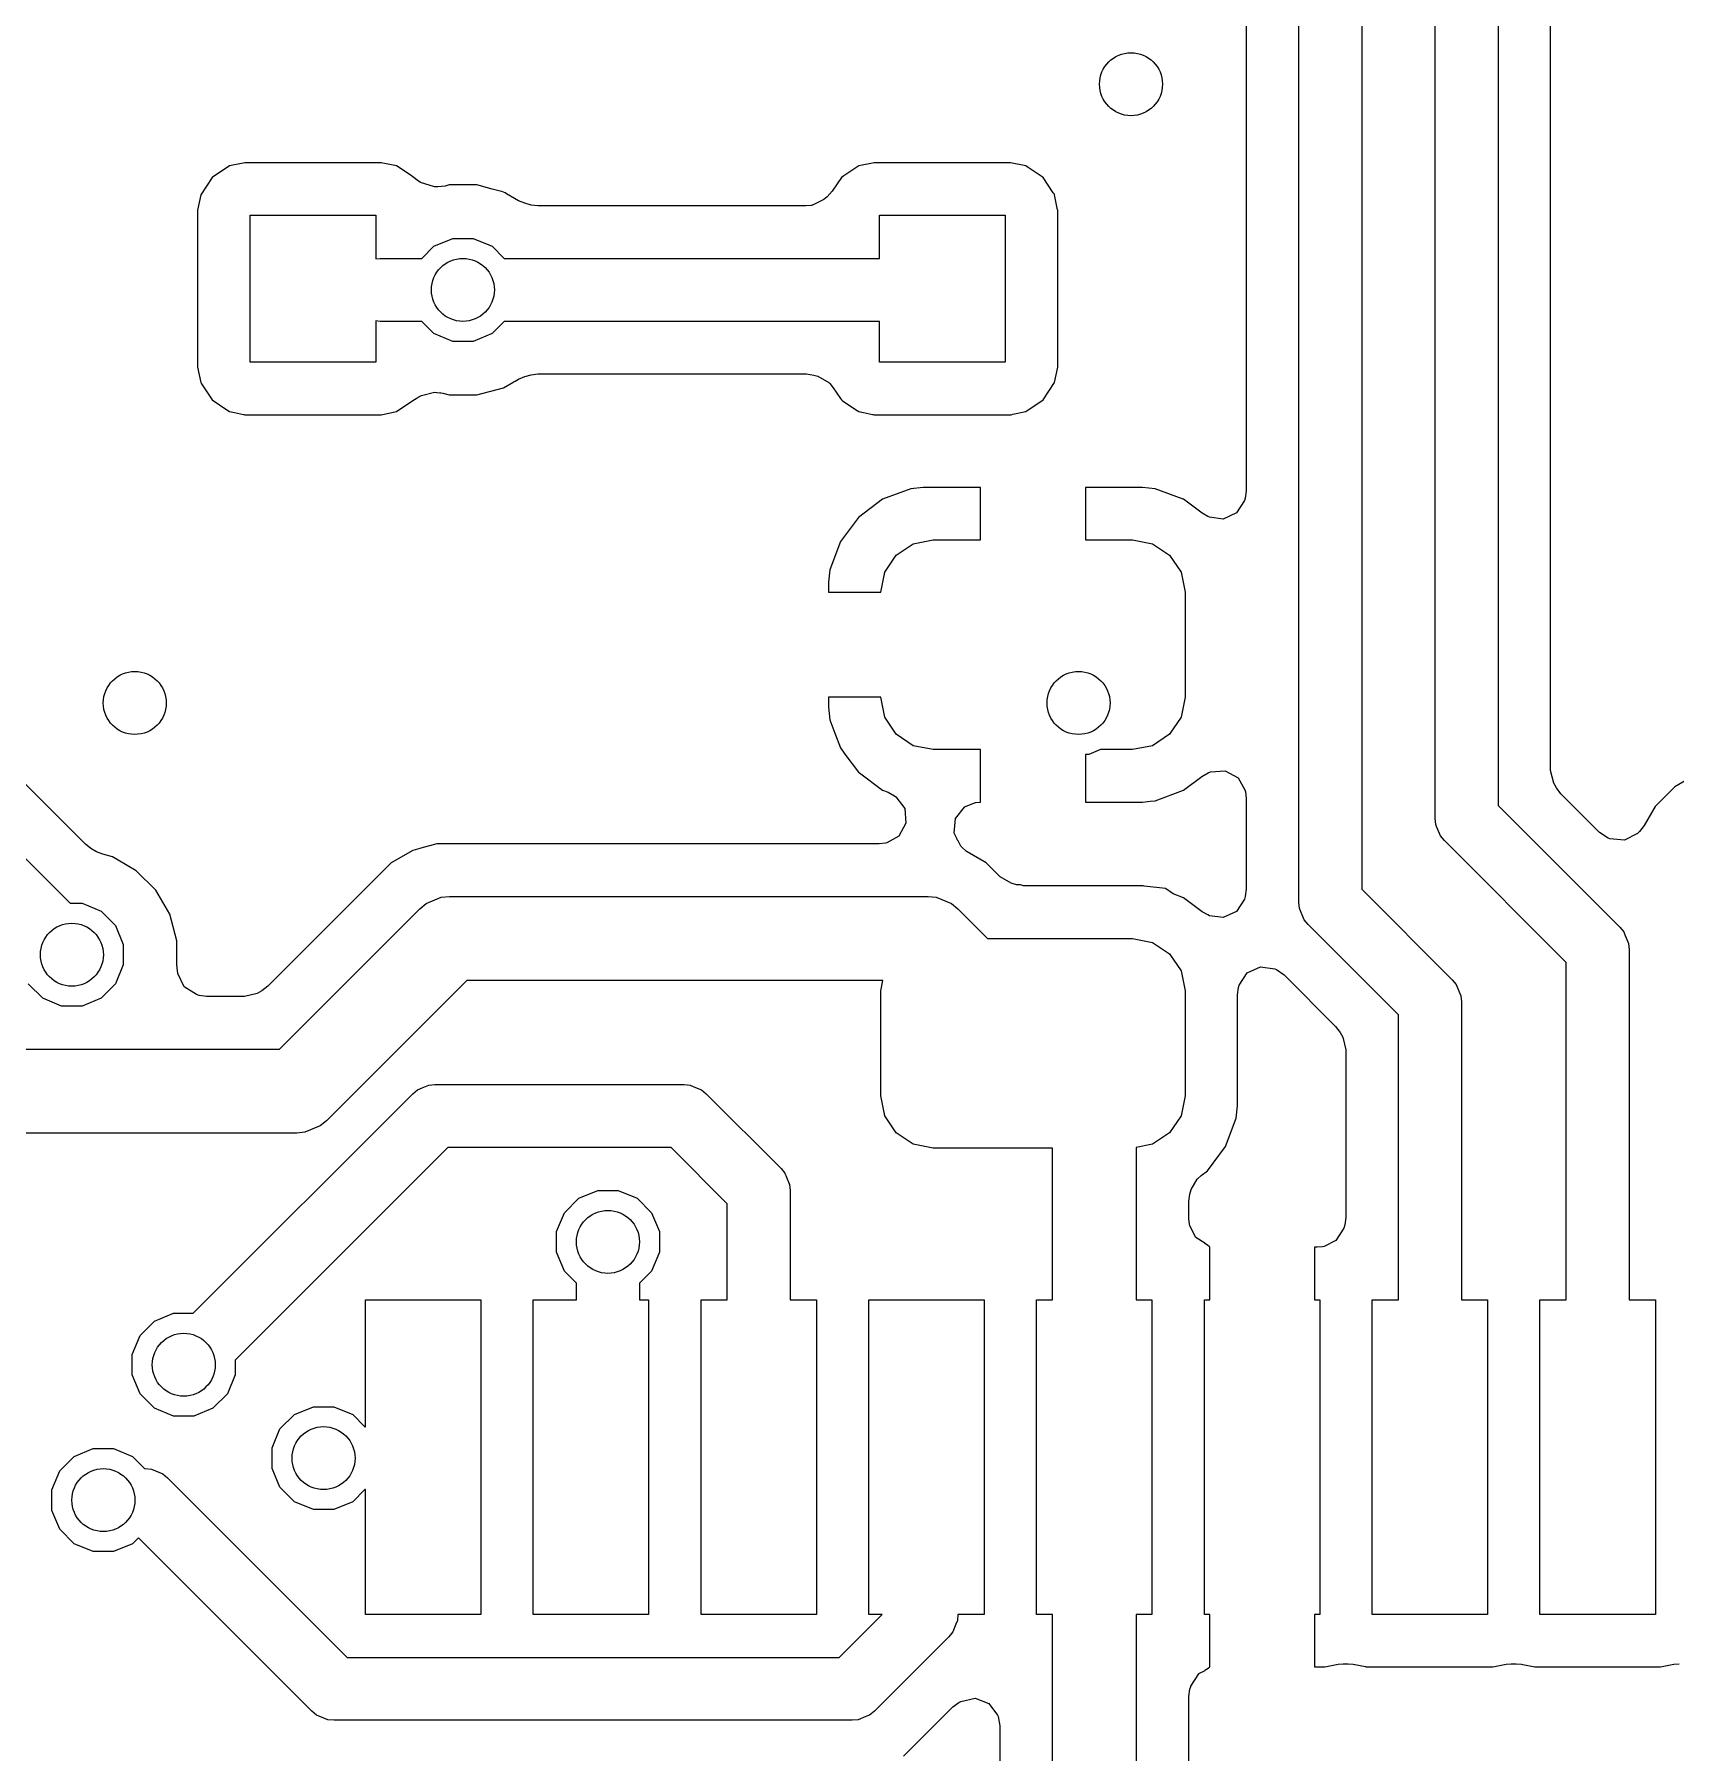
# Model space of a CAD drawing. Header units: inches. Extents: x 0.01 to 5.35, y 0.01 to 3.37.
# Drawn here: x 1.2621 to 1.5702, y 1.8473 to 2.1698 of the extents above; entities that cross this region are included whole.
import ezdxf

# ---------------------------------------------------------------- set-up
doc = ezdxf.new("R2010")
doc.units = ezdxf.units.IN
doc.header["$MEASUREMENT"] = 0
doc.layers.add('BLACK', color=250, linetype='CONTINUOUS')

msp = doc.modelspace()

# ---------------------------------------------------------------- linework, layer by layer
at = {"layer": 'BLACK', "linetype": 'CONTINUOUS'}
for p, q in [((1.53685, 2.23331), (1.53685, 2.02512)), ((1.52504, 2.02268), (1.52504, 2.23086)), ((1.51126, 2.22228), (1.51126, 2.00938)), ((1.49945, 2.00693), (1.49945, 2.21984)), ((1.48959, 2.21332), (1.48959, 2.08417)), ((1.54671, 2.03164), (1.54671, 2.18214)), ((1.29875, 2.14516), (1.29549, 2.14298)), ((1.30163, 2.14573), (1.29875, 2.14516)), ((1.29875, 2.14516), (1.29875, 2.14516)), ((1.29875, 2.14516), (1.29875, 2.14516)), ((1.32719, 2.14573), (1.30163, 2.14573)), ((1.30163, 2.14573), (1.30163, 2.14573)), ((1.30163, 2.14573), (1.30163, 2.14573)), ((1.33007, 2.14516), (1.32719, 2.14573)), ((1.32719, 2.14573), (1.32719, 2.14573)), ((1.32719, 2.14573), (1.32719, 2.14573)), ((1.33056, 2.14483), (1.33007, 2.14516)), ((1.33007, 2.14516), (1.33007, 2.14516)), ((1.33007, 2.14516), (1.33007, 2.14516)), ((1.33007, 2.14516), (1.33007, 2.14516)), ((1.33289, 2.14327), (1.33056, 2.14483)), ((1.41686, 2.14516), (1.41404, 2.14327)), ((1.41974, 2.14573), (1.41686, 2.14516)), ((1.41686, 2.14516), (1.41686, 2.14516)), ((1.41686, 2.14516), (1.41686, 2.14516)), ((1.4453, 2.14573), (1.41974, 2.14573)), ((1.41974, 2.14573), (1.41974, 2.14573)), ((1.41974, 2.14573), (1.41974, 2.14573)), ((1.44818, 2.14516), (1.4453, 2.14573)), ((1.4453, 2.14573), (1.4453, 2.14573)), ((1.4453, 2.14573), (1.4453, 2.14573)), ((1.44867, 2.14483), (1.44818, 2.14516)), ((1.44818, 2.14516), (1.44818, 2.14516)), ((1.44818, 2.14516), (1.44818, 2.14516)), ((1.44818, 2.14516), (1.44818, 2.14516)), ((1.45144, 2.14298), (1.44867, 2.14483)), ((1.29549, 2.14298), (1.29331, 2.13971)), ((1.33341, 2.14292), (1.33289, 2.14327)), ((1.33398, 2.14246), (1.33341, 2.14292)), ((1.33458, 2.14205), (1.33398, 2.14246)), ((1.3372, 2.14121), (1.33458, 2.14205)), ((1.3394, 2.14141), (1.33919, 2.14136)), ((1.33995, 2.14156), (1.3394, 2.14141)), ((1.34514, 2.14156), (1.33995, 2.14156)), ((1.34805, 2.14078), (1.34514, 2.14156)), ((1.34514, 2.14156), (1.34514, 2.14156)), ((1.4136, 2.14298), (1.41186, 2.14038)), ((1.41404, 2.14327), (1.4136, 2.14298)), ((1.41404, 2.14327), (1.41404, 2.14327)), ((1.45336, 2.1401), (1.45144, 2.14298)), ((1.45144, 2.14298), (1.45144, 2.14298)), ((1.45144, 2.14298), (1.45144, 2.14298)), ((1.29331, 2.13971), (1.29274, 2.13684)), ((1.29331, 2.13971), (1.29331, 2.13971)), ((1.29331, 2.13971), (1.29331, 2.13971)), ((1.33781, 2.1412), (1.3372, 2.14121)), ((1.33919, 2.14136), (1.33781, 2.1412)), ((1.34953, 2.14039), (1.34805, 2.14078)), ((1.34985, 2.14034), (1.34953, 2.14039)), ((1.35045, 2.1401), (1.34985, 2.14034)), ((1.35071, 2.1399), (1.35045, 2.1401)), ((1.35295, 2.1386), (1.35071, 2.1399)), ((1.35413, 2.13811), (1.35295, 2.1386)), ((1.4103, 2.13882), (1.40817, 2.13778)), ((1.41093, 2.13935), (1.4103, 2.13882)), ((1.41186, 2.14038), (1.41093, 2.13935)), ((1.45357, 2.1398), (1.45336, 2.1401)), ((1.45336, 2.1401), (1.45336, 2.1401)), ((1.45362, 2.13971), (1.45357, 2.1398)), ((1.45418, 2.13692), (1.45362, 2.13971)), ((1.45362, 2.13971), (1.45362, 2.13971)), ((1.45362, 2.13971), (1.45362, 2.13971)), ((1.29274, 2.13684), (1.29274, 2.13684)), ((1.29274, 2.13684), (1.29274, 2.10734)), ((1.3026, 2.10831), (1.3026, 2.13587)), ((1.3026, 2.13587), (1.32622, 2.13587)), ((1.32622, 2.13587), (1.32622, 2.12769)), ((1.35533, 2.13779), (1.35413, 2.13811)), ((1.35659, 2.13763), (1.35533, 2.13779)), ((1.40691, 2.13763), (1.35659, 2.13763)), ((1.40791, 2.13773), (1.40691, 2.13763)), ((1.40805, 2.13776), (1.40791, 2.13773)), ((1.40817, 2.13778), (1.40805, 2.13776)), ((1.42071, 2.12776), (1.42071, 2.13587)), ((1.42071, 2.13587), (1.44433, 2.13587)), ((1.44433, 2.13587), (1.44433, 2.10831)), ((1.45419, 2.13684), (1.45418, 2.13692)), ((1.45419, 2.10734), (1.45419, 2.13684)), ((1.45419, 2.13684), (1.45419, 2.13684)), ((1.45419, 2.13684), (1.45419, 2.13684)), ((1.3348, 2.12776), (1.33708, 2.13004)), ((1.33708, 2.13004), (1.34062, 2.13151)), ((1.34062, 2.13151), (1.34446, 2.13151)), ((1.34446, 2.13151), (1.34801, 2.13004)), ((1.34801, 2.13004), (1.35029, 2.12776)), ((1.32622, 2.12769), (1.32698, 2.12776)), ((1.32698, 2.12776), (1.3348, 2.12776)), ((1.35029, 2.12776), (1.42071, 2.12776)), ((1.32698, 2.11595), (1.32622, 2.11603)), ((1.32622, 2.11603), (1.32622, 2.10831)), ((1.3348, 2.11595), (1.32698, 2.11595)), ((1.33708, 2.11367), (1.3348, 2.11595)), ((1.35029, 2.11595), (1.34801, 2.11367)), ((1.42071, 2.11595), (1.35029, 2.11595)), ((1.42071, 2.10831), (1.42071, 2.11595)), ((1.34062, 2.1122), (1.33708, 2.11367)), ((1.34801, 2.11367), (1.34446, 2.1122)), ((1.34446, 2.1122), (1.34062, 2.1122)), ((1.29274, 2.10734), (1.29274, 2.10734)), ((1.29274, 2.10734), (1.29274, 2.10734)), ((1.29274, 2.10734), (1.29331, 2.10446)), ((1.32622, 2.10831), (1.3026, 2.10831)), ((1.35413, 2.1056), (1.35533, 2.10592)), ((1.35533, 2.10592), (1.35659, 2.10609)), ((1.35659, 2.10609), (1.40702, 2.10609)), ((1.40702, 2.10609), (1.40839, 2.10589)), ((1.44433, 2.10831), (1.42071, 2.10831)), ((1.45362, 2.10446), (1.45419, 2.10734)), ((1.29331, 2.10446), (1.29331, 2.10446)), ((1.29331, 2.10446), (1.29331, 2.10446)), ((1.29331, 2.10446), (1.29344, 2.10422)), ((1.29344, 2.10422), (1.29358, 2.10406)), ((1.29358, 2.10406), (1.29549, 2.1012)), ((1.34514, 2.10215), (1.35015, 2.1035)), ((1.35015, 2.1035), (1.35209, 2.10462)), ((1.35209, 2.10462), (1.35213, 2.10464)), ((1.35213, 2.10464), (1.35234, 2.10476)), ((1.35234, 2.10476), (1.35295, 2.10512)), ((1.35295, 2.10512), (1.35413, 2.1056)), ((1.40839, 2.10589), (1.40919, 2.10566)), ((1.40919, 2.10566), (1.41123, 2.10446)), ((1.41123, 2.10446), (1.41142, 2.10427)), ((1.41142, 2.10427), (1.41206, 2.1035)), ((1.41206, 2.1035), (1.41343, 2.10145)), ((1.45144, 2.1012), (1.45362, 2.10446)), ((1.29549, 2.1012), (1.29549, 2.1012)), ((1.29549, 2.1012), (1.29842, 2.09924)), ((1.33007, 2.09902), (1.33333, 2.1012)), ((1.33333, 2.1012), (1.33339, 2.10125)), ((1.33333, 2.1012), (1.33333, 2.1012)), ((1.33339, 2.10125), (1.33347, 2.10129)), ((1.33347, 2.10129), (1.33374, 2.10147)), ((1.33374, 2.10147), (1.33412, 2.1017)), ((1.33412, 2.1017), (1.33476, 2.10205)), ((1.33476, 2.10205), (1.33721, 2.10264)), ((1.33721, 2.10264), (1.33762, 2.10263)), ((1.33762, 2.10263), (1.3381, 2.10257)), ((1.3381, 2.10257), (1.33823, 2.10258)), ((1.33823, 2.10258), (1.33834, 2.10253)), ((1.33834, 2.10253), (1.33877, 2.10247)), ((1.33877, 2.10247), (1.33995, 2.10215)), ((1.33995, 2.10215), (1.33995, 2.10215)), ((1.33995, 2.10215), (1.34514, 2.10215)), ((1.34514, 2.10215), (1.34514, 2.10215)), ((1.41343, 2.10145), (1.41358, 2.1012)), ((1.41358, 2.1012), (1.4138, 2.10106)), ((1.4138, 2.10106), (1.41653, 2.09924)), ((1.44818, 2.09902), (1.45144, 2.1012)), ((1.29842, 2.09924), (1.29842, 2.09924)), ((1.29842, 2.09924), (1.29842, 2.09924)), ((1.29842, 2.09924), (1.29875, 2.09902)), ((1.29875, 2.09902), (1.29875, 2.09902)), ((1.29875, 2.09902), (1.29875, 2.09902)), ((1.29875, 2.09902), (1.29875, 2.09902)), ((1.29875, 2.09902), (1.29875, 2.09902)), ((1.29875, 2.09902), (1.29875, 2.09902)), ((1.29875, 2.09902), (1.29965, 2.09884)), ((1.29965, 2.09884), (1.30133, 2.0985)), ((1.30133, 2.0985), (1.30143, 2.09848)), ((1.30143, 2.09848), (1.30163, 2.09844)), ((1.30163, 2.09844), (1.30163, 2.09844)), ((1.30163, 2.09844), (1.30163, 2.09844)), ((1.30163, 2.09844), (1.32715, 2.09844)), ((1.32715, 2.09844), (1.32719, 2.09844)), ((1.32719, 2.09844), (1.33007, 2.09902)), ((1.32719, 2.09844), (1.32719, 2.09844)), ((1.41653, 2.09924), (1.41653, 2.09924)), ((1.41653, 2.09924), (1.41653, 2.09924)), ((1.41653, 2.09924), (1.41686, 2.09902)), ((1.41686, 2.09902), (1.41686, 2.09902)), ((1.41686, 2.09902), (1.41686, 2.09902)), ((1.41686, 2.09902), (1.41686, 2.09902)), ((1.41686, 2.09902), (1.41686, 2.09902)), ((1.41686, 2.09902), (1.41686, 2.09902)), ((1.41686, 2.09902), (1.41776, 2.09884)), ((1.41776, 2.09884), (1.41944, 2.0985)), ((1.41944, 2.0985), (1.41954, 2.09848)), ((1.41954, 2.09848), (1.41974, 2.09844)), ((1.41974, 2.09844), (1.4453, 2.09844)), ((1.4453, 2.09844), (1.44546, 2.09844)), ((1.44546, 2.09844), (1.44577, 2.09854)), ((1.44577, 2.09854), (1.44818, 2.09902)), ((1.42661, 2.08454), (1.42131, 2.08256)), ((1.42662, 2.08454), (1.42661, 2.08454)), ((1.42896, 2.08479), (1.42662, 2.08454)), ((1.4397, 2.08479), (1.42896, 2.08479)), ((1.4397, 2.07494), (1.4397, 2.08479)), ((1.47013, 2.08479), (1.45939, 2.08479)), ((1.45939, 2.08479), (1.45939, 2.07494)), ((1.47247, 2.08454), (1.47013, 2.08479)), ((1.47013, 2.08479), (1.47013, 2.08479)), ((1.47777, 2.08256), (1.47247, 2.08454)), ((1.47247, 2.08454), (1.47247, 2.08454)), ((1.48959, 2.08417), (1.48939, 2.08279)), ((1.42131, 2.08256), (1.41678, 2.07917)), ((1.42131, 2.08256), (1.42131, 2.08256)), ((1.47778, 2.08256), (1.47777, 2.08256)), ((1.48129, 2.07993), (1.47778, 2.08256)), ((1.48925, 2.08231), (1.48776, 2.08)), ((1.48939, 2.08279), (1.48925, 2.08231)), ((1.41678, 2.07916), (1.41339, 2.07463)), ((1.41678, 2.07917), (1.41678, 2.07916)), ((1.48235, 2.07933), (1.48129, 2.07993)), ((1.4827, 2.07918), (1.48235, 2.07933)), ((1.48526, 2.07886), (1.4827, 2.07918)), ((1.48776, 2.08), (1.48526, 2.07886)), ((1.41339, 2.07463), (1.41141, 2.06933)), ((1.41339, 2.07463), (1.41339, 2.07463)), ((1.42388, 2.07206), (1.42708, 2.0742)), ((1.42708, 2.0742), (1.43084, 2.07494)), ((1.43084, 2.07494), (1.4397, 2.07494)), ((1.45939, 2.07494), (1.46824, 2.07494)), ((1.46824, 2.07494), (1.47201, 2.0742)), ((1.47201, 2.0742), (1.4752, 2.07206)), ((1.42175, 2.06887), (1.42388, 2.07206)), ((1.4752, 2.07206), (1.47734, 2.06887)), ((1.41141, 2.06933), (1.41116, 2.06699)), ((1.41141, 2.06933), (1.41141, 2.06933)), ((1.421, 2.0651), (1.42175, 2.06887)), ((1.47734, 2.06887), (1.47809, 2.0651)), ((1.41116, 2.06699), (1.41116, 2.0651)), ((1.41116, 2.06699), (1.41116, 2.06699)), ((1.41116, 2.0651), (1.421, 2.0651)), ((1.47809, 2.0651), (1.47809, 2.04542)), ((1.2273, 2.04825), (1.26882, 2.00674)), ((1.27169, 2.01781), (1.23909, 2.05041)), ((1.421, 2.04542), (1.41116, 2.04542)), ((1.41116, 2.04542), (1.41116, 2.04353)), ((1.42175, 2.04165), (1.421, 2.04542)), ((1.47809, 2.04542), (1.47734, 2.04165)), ((1.41116, 2.04353), (1.41141, 2.04119)), ((1.42388, 2.03846), (1.42175, 2.04165)), ((1.47734, 2.04165), (1.4752, 2.03846)), ((1.41141, 2.04119), (1.41141, 2.04119)), ((1.41141, 2.04119), (1.41234, 2.03869)), ((1.41234, 2.03869), (1.41339, 2.03589)), ((1.42708, 2.03632), (1.42388, 2.03846)), ((1.4752, 2.03846), (1.47201, 2.03632)), ((1.41339, 2.03589), (1.41339, 2.03589)), ((1.41339, 2.03589), (1.41426, 2.03473)), ((1.43084, 2.03557), (1.42708, 2.03632)), ((1.4397, 2.03557), (1.43084, 2.03557)), ((1.4397, 2.02573), (1.4397, 2.03557)), ((1.4622, 2.03557), (1.46003, 2.03468)), ((1.46824, 2.03557), (1.4622, 2.03557)), ((1.47201, 2.03632), (1.46824, 2.03557)), ((1.41426, 2.03473), (1.41678, 2.03135)), ((1.46003, 2.03468), (1.45939, 2.03468)), ((1.45939, 2.03468), (1.45939, 2.02573)), ((1.41678, 2.03135), (1.41678, 2.03135)), ((1.41678, 2.03135), (1.41699, 2.0312)), ((1.41699, 2.0312), (1.42131, 2.02796)), ((1.47778, 2.02796), (1.48122, 2.03054)), ((1.48122, 2.03054), (1.48244, 2.03121)), ((1.48244, 2.03121), (1.4829, 2.03138)), ((1.4829, 2.03138), (1.48565, 2.03158)), ((1.48565, 2.03158), (1.48806, 2.03026)), ((1.48806, 2.03026), (1.48934, 2.02801)), ((1.54731, 2.0293), (1.54671, 2.03164)), ((1.54781, 2.02839), (1.54731, 2.0293)), ((1.57003, 2.0286), (1.56636, 2.02493)), ((1.57452, 2.0312), (1.57003, 2.0286)), ((1.57003, 2.0286), (1.57003, 2.0286)), ((1.57003, 2.0286), (1.57003, 2.0286)), ((1.42131, 2.02796), (1.42131, 2.02796)), ((1.42131, 2.02796), (1.42131, 2.02796)), ((1.42131, 2.02796), (1.42131, 2.02796)), ((1.42131, 2.02796), (1.42235, 2.02758)), ((1.42235, 2.02758), (1.42356, 2.02691)), ((1.42356, 2.02691), (1.42382, 2.02672)), ((1.42382, 2.02672), (1.42547, 2.02452)), ((1.43671, 2.02481), (1.43874, 2.02565)), ((1.43874, 2.02565), (1.43882, 2.02567)), ((1.43882, 2.02567), (1.43963, 2.02573)), ((1.43963, 2.02573), (1.4397, 2.02573)), ((1.45939, 2.02573), (1.47013, 2.02573)), ((1.47013, 2.02573), (1.47153, 2.02588)), ((1.47013, 2.02573), (1.47013, 2.02573)), ((1.47013, 2.02573), (1.47013, 2.02573)), ((1.47153, 2.02588), (1.47247, 2.02598)), ((1.47247, 2.02598), (1.47778, 2.02796)), ((1.47247, 2.02598), (1.47247, 2.02598)), ((1.47778, 2.02796), (1.47778, 2.02796)), ((1.48934, 2.02801), (1.48943, 2.02765)), ((1.48943, 2.02765), (1.48959, 2.02644)), ((1.48959, 2.02644), (1.48959, 2.00939)), ((1.54864, 2.02728), (1.54781, 2.02839)), ((1.55588, 2.02004), (1.54864, 2.02728)), ((1.42547, 2.02452), (1.42567, 2.02177)), ((1.43473, 2.0199), (1.43499, 2.02264)), ((1.43499, 2.02264), (1.43669, 2.0248)), ((1.43669, 2.0248), (1.43671, 2.02481)), ((1.52515, 2.02153), (1.52504, 2.02268)), ((1.53685, 2.02512), (1.55973, 2.00225)), ((1.56636, 2.02493), (1.56426, 2.02131)), ((1.56636, 2.02493), (1.56636, 2.02493)), ((1.42435, 2.01936), (1.4221, 2.01808)), ((1.42567, 2.02177), (1.42435, 2.01936)), ((1.43529, 2.0188), (1.43473, 2.0199)), ((1.52531, 2.02113), (1.52515, 2.02153)), ((1.52603, 2.0194), (1.52531, 2.02113)), ((1.52677, 2.0185), (1.52603, 2.0194)), ((1.55752, 2.01896), (1.55588, 2.02004)), ((1.55783, 2.01884), (1.55752, 2.01896)), ((1.56056, 2.01858), (1.55783, 2.01884)), ((1.56301, 2.01984), (1.56056, 2.01858)), ((1.56341, 2.02021), (1.56301, 2.01984)), ((1.56426, 2.02131), (1.56341, 2.02021)), ((1.2727, 2.01703), (1.27169, 2.01781)), ((1.27378, 2.01641), (1.2727, 2.01703)), ((1.27496, 2.01593), (1.27378, 2.01641)), ((1.27674, 2.01545), (1.27496, 2.01593)), ((1.33314, 2.01667), (1.3291, 2.01433)), ((1.33356, 2.01678), (1.33314, 2.01667)), ((1.33446, 2.01702), (1.33356, 2.01678)), ((1.33466, 2.01707), (1.33446, 2.01702)), ((1.33446, 2.01702), (1.33446, 2.01702)), ((1.33765, 2.01788), (1.33466, 2.01707)), ((1.33466, 2.01707), (1.33466, 2.01707)), ((1.42068, 2.01788), (1.33765, 2.01788)), ((1.42189, 2.01803), (1.42068, 2.01788)), ((1.4221, 2.01808), (1.42189, 2.01803)), ((1.43531, 2.01866), (1.43529, 2.0188)), ((1.43548, 2.01845), (1.43531, 2.01866)), ((1.43599, 2.01745), (1.43548, 2.01845)), ((1.4363, 2.01713), (1.43599, 2.01745)), ((1.43691, 2.01665), (1.4363, 2.01713)), ((1.43702, 2.01651), (1.43691, 2.01665)), ((1.4372, 2.01638), (1.43702, 2.01651)), ((1.44075, 2.01433), (1.4372, 2.01638)), ((1.54965, 1.99562), (1.52677, 2.0185)), ((1.27708, 2.01525), (1.27674, 2.01545)), ((1.27784, 2.01481), (1.27708, 2.01525)), ((1.28123, 2.01285), (1.27784, 2.01481)), ((1.2849, 2.00919), (1.28123, 2.01285)), ((1.3291, 2.01433), (1.30593, 1.99116)), ((1.3291, 2.01433), (1.3291, 2.01433)), ((1.3291, 2.01433), (1.3291, 2.01433)), ((1.44227, 2.01281), (1.44075, 2.01433)), ((1.44075, 2.01433), (1.44075, 2.01433)), ((1.44336, 2.01173), (1.44227, 2.01281)), ((1.2875, 2.00469), (1.2849, 2.00919)), ((1.44543, 2.01049), (1.44336, 2.01173)), ((1.44643, 2.0102), (1.44543, 2.01049)), ((1.44718, 2.01019), (1.44643, 2.0102)), ((1.4478, 2.01), (1.44718, 2.01019)), ((1.47013, 2.01), (1.4478, 2.01)), ((1.47024, 2.01), (1.47013, 2.01)), ((1.47013, 2.01), (1.47013, 2.01)), ((1.47013, 2.01), (1.47013, 2.01)), ((1.47043, 2.00997), (1.47024, 2.01)), ((1.47444, 2.00954), (1.47043, 2.00997)), ((1.47584, 2.0085), (1.47444, 2.00954)), ((1.48959, 2.00939), (1.48939, 2.00802)), ((1.51126, 2.00938), (1.52823, 1.9924)), ((1.26882, 2.00674), (1.27105, 2.00674)), ((1.27105, 2.00674), (1.2746, 2.00527)), ((1.33442, 2.00571), (1.33561, 2.00669)), ((1.33561, 2.00669), (1.33845, 2.00786)), ((1.33845, 2.00786), (1.33999, 2.00801)), ((1.33999, 2.00801), (1.42986, 2.00801)), ((1.42986, 2.00801), (1.4314, 2.00786)), ((1.4314, 2.00786), (1.43424, 2.00669)), ((1.43424, 2.00669), (1.43543, 2.00571)), ((1.47778, 2.00777), (1.47584, 2.0085)), ((1.47779, 2.00777), (1.47778, 2.00777)), ((1.47778, 2.00777), (1.47778, 2.00777)), ((1.47778, 2.00777), (1.47778, 2.00777)), ((1.48129, 2.00515), (1.47779, 2.00777)), ((1.48925, 2.00754), (1.48776, 2.00522)), ((1.48939, 2.00802), (1.48925, 2.00754)), ((1.49956, 2.00578), (1.49945, 2.00693)), ((1.2746, 2.00527), (1.27732, 2.00255)), ((1.28884, 1.99968), (1.2875, 2.00469)), ((1.30808, 1.97937), (1.33442, 2.00571)), ((1.43543, 2.00571), (1.44099, 2.00014)), ((1.48235, 2.00455), (1.48129, 2.00515)), ((1.4827, 2.0044), (1.48235, 2.00455)), ((1.48526, 2.00408), (1.4827, 2.0044)), ((1.48776, 2.00522), (1.48526, 2.00408)), ((1.49963, 2.00562), (1.49956, 2.00578)), ((1.50044, 2.00365), (1.49963, 2.00562)), ((1.50118, 2.00275), (1.50044, 2.00365)), ((1.51815, 1.98578), (1.50118, 2.00275)), ((1.27732, 2.00255), (1.27879, 1.99901)), ((1.28884, 1.99534), (1.28884, 1.99968)), ((1.28884, 1.99968), (1.28884, 1.99968)), ((1.44099, 2.00014), (1.46824, 2.00014)), ((1.46824, 2.00014), (1.47201, 1.99939)), ((1.55973, 2.00225), (1.56046, 2.00135)), ((1.56046, 2.00135), (1.5606, 2.00102)), ((1.5606, 2.00102), (1.56134, 1.99922)), ((1.27879, 1.99901), (1.27879, 1.99517)), ((1.47201, 1.99939), (1.4752, 1.99726)), ((1.4752, 1.99726), (1.47734, 1.99407)), ((1.56134, 1.99922), (1.56146, 1.99807)), ((1.56146, 1.99807), (1.56146, 1.93232)), ((1.27879, 1.99517), (1.27732, 1.99162)), ((1.28889, 1.99462), (1.28884, 1.99534)), ((1.28905, 1.99355), (1.28889, 1.99462)), ((1.29019, 1.99107), (1.28905, 1.99355)), ((1.47734, 1.99407), (1.47809, 1.9903)), ((1.48827, 1.99135), (1.48976, 1.99366)), ((1.48976, 1.99366), (1.49226, 1.99481)), ((1.49226, 1.99481), (1.49498, 1.99442)), ((1.49498, 1.99442), (1.49526, 1.99429)), ((1.49526, 1.99429), (1.49668, 1.9933)), ((1.49668, 1.9933), (1.50636, 1.98362)), ((1.54965, 1.93232), (1.54965, 1.99562)), ((1.26367, 1.9889), (1.26095, 1.99162)), ((1.27732, 1.99162), (1.2746, 1.9889)), ((1.29251, 1.98959), (1.29019, 1.99107)), ((1.3039, 1.98983), (1.30156, 1.98923)), ((1.30481, 1.99033), (1.3039, 1.98983)), ((1.30593, 1.99116), (1.30481, 1.99033)), ((1.34325, 1.99227), (1.31691, 1.96593)), ((1.42139, 1.99227), (1.34325, 1.99227)), ((1.421, 1.9903), (1.42139, 1.99227)), ((1.421, 1.97061), (1.421, 1.9903)), ((1.47809, 1.9903), (1.47809, 1.97061)), ((1.48795, 1.98955), (1.48815, 1.99092)), ((1.48815, 1.99092), (1.48827, 1.99135)), ((1.52823, 1.9924), (1.52897, 1.99151)), ((1.52897, 1.99151), (1.52924, 1.99084)), ((1.52924, 1.99084), (1.52985, 1.98938)), ((1.26721, 1.98743), (1.26367, 1.9889)), ((1.27105, 1.98743), (1.26721, 1.98743)), ((1.2746, 1.9889), (1.27105, 1.98743)), ((1.29304, 1.98943), (1.29251, 1.98959)), ((1.29441, 1.98923), (1.29304, 1.98943)), ((1.30156, 1.98923), (1.29441, 1.98923)), ((1.48795, 1.96873), (1.48795, 1.98955)), ((1.52985, 1.98938), (1.52996, 1.98823)), ((1.52996, 1.98823), (1.52996, 1.93232)), ((1.50636, 1.98362), (1.50719, 1.98251)), ((1.51815, 1.93232), (1.51815, 1.98578)), ((1.50719, 1.98251), (1.50769, 1.9816)), ((1.50769, 1.9816), (1.50829, 1.97926)), ((1.22829, 1.97937), (1.30808, 1.97937)), ((1.50829, 1.97926), (1.50829, 1.94775)), ((1.29191, 1.92979), (1.33311, 1.97098)), ((1.33311, 1.97098), (1.334, 1.97172)), ((1.334, 1.97172), (1.33488, 1.97208)), ((1.33488, 1.97208), (1.33613, 1.9726)), ((1.33613, 1.9726), (1.33728, 1.97271)), ((1.33728, 1.97271), (1.38406, 1.97271)), ((1.38406, 1.97271), (1.38521, 1.9726)), ((1.38521, 1.9726), (1.38591, 1.97231)), ((1.38591, 1.97231), (1.38734, 1.97172)), ((1.38734, 1.97172), (1.38823, 1.97098)), ((1.38823, 1.97098), (1.40225, 1.95697)), ((1.42175, 1.96685), (1.421, 1.97061)), ((1.47809, 1.97061), (1.47734, 1.96685)), ((1.4877, 1.96638), (1.48795, 1.96873)), ((1.31572, 1.96495), (1.31288, 1.96377)), ((1.31691, 1.96593), (1.31572, 1.96495)), ((1.42388, 1.96365), (1.42175, 1.96685)), ((1.47734, 1.96685), (1.4752, 1.96365)), ((1.48572, 1.96107), (1.4877, 1.96638)), ((1.31135, 1.96362), (1.22829, 1.96362)), ((1.33973, 1.9609), (1.29979, 1.92096)), ((1.31288, 1.96377), (1.31135, 1.96362)), ((1.38161, 1.9609), (1.33973, 1.9609)), ((1.39217, 1.95035), (1.38161, 1.9609)), ((1.42708, 1.96152), (1.42388, 1.96365)), ((1.43084, 1.96077), (1.42708, 1.96152)), ((1.47201, 1.96152), (1.46894, 1.96091)), ((1.46894, 1.96091), (1.46894, 1.93232)), ((1.4752, 1.96365), (1.47201, 1.96152)), ((1.48232, 1.95654), (1.48572, 1.96107)), ((1.45319, 1.96077), (1.43084, 1.96077)), ((1.45319, 1.93232), (1.45319, 1.96077)), ((1.40225, 1.95697), (1.40298, 1.95608)), ((1.40298, 1.95608), (1.4033, 1.95531)), ((1.4033, 1.95531), (1.40386, 1.95395)), ((1.47925, 1.95299), (1.48036, 1.95494)), ((1.48036, 1.95494), (1.48046, 1.95505)), ((1.48046, 1.95505), (1.4811, 1.95563)), ((1.4811, 1.95563), (1.48232, 1.95654)), ((1.36158, 1.94866), (1.36429, 1.95137)), ((1.36429, 1.95137), (1.36784, 1.95284)), ((1.36784, 1.95284), (1.37168, 1.95284)), ((1.37168, 1.95284), (1.37523, 1.95137)), ((1.37523, 1.95137), (1.37795, 1.94866)), ((1.40386, 1.95395), (1.40398, 1.9528)), ((1.40398, 1.9528), (1.40398, 1.93232)), ((1.4788, 1.95076), (1.479, 1.95213)), ((1.479, 1.95213), (1.47925, 1.95299)), ((1.36011, 1.94511), (1.36158, 1.94866)), ((1.37795, 1.94866), (1.37941, 1.94511)), ((1.39217, 1.93232), (1.39217, 1.95035)), ((1.4788, 1.94757), (1.4788, 1.95076)), ((1.36011, 1.94127), (1.36011, 1.94511)), ((1.37941, 1.94511), (1.37941, 1.94127)), ((1.47891, 1.94653), (1.4788, 1.94757)), ((1.47898, 1.94624), (1.47891, 1.94653)), ((1.48006, 1.94408), (1.47898, 1.94624)), ((1.50792, 1.94578), (1.50643, 1.94347)), ((1.50809, 1.94637), (1.50792, 1.94578)), ((1.50829, 1.94775), (1.50809, 1.94637)), ((1.4801, 1.94402), (1.48006, 1.94408)), ((1.48181, 1.94292), (1.4801, 1.94402)), ((1.48179, 1.94288), (1.48181, 1.94292)), ((1.48232, 1.94257), (1.48179, 1.94288)), ((1.48272, 1.94217), (1.48232, 1.94257)), ((1.48272, 1.93232), (1.48272, 1.94217)), ((1.50288, 1.94217), (1.5024, 1.94217)), ((1.5024, 1.94217), (1.5024, 1.93232)), ((1.50392, 1.94228), (1.50288, 1.94217)), ((1.50422, 1.94234), (1.50392, 1.94228)), ((1.50638, 1.94342), (1.50422, 1.94234)), ((1.50643, 1.94347), (1.50638, 1.94342)), ((1.36158, 1.93772), (1.36011, 1.94127)), ((1.37941, 1.94127), (1.37795, 1.93772)), ((1.36387, 1.93543), (1.36158, 1.93772)), ((1.36387, 1.93232), (1.36387, 1.93543)), ((1.37795, 1.93772), (1.37568, 1.93545)), ((1.37568, 1.93545), (1.37568, 1.93232)), ((1.32425, 1.9085), (1.32425, 1.93232)), ((1.32425, 1.93232), (1.34591, 1.93232)), ((1.34591, 1.93232), (1.34591, 1.87327)), ((1.35575, 1.87327), (1.35575, 1.93232)), ((1.35575, 1.93232), (1.36387, 1.93232)), ((1.37568, 1.93232), (1.3774, 1.93232)), ((1.3774, 1.93232), (1.3774, 1.87327)), ((1.38724, 1.87327), (1.38724, 1.93232)), ((1.38724, 1.93232), (1.39217, 1.93232)), ((1.40398, 1.93232), (1.4089, 1.93232)), ((1.4089, 1.93232), (1.4089, 1.87327)), ((1.41874, 1.87327), (1.41874, 1.93232)), ((1.41874, 1.93232), (1.44039, 1.93232)), ((1.44039, 1.93232), (1.44039, 1.87327)), ((1.45024, 1.87327), (1.45024, 1.93232)), ((1.45024, 1.93232), (1.45319, 1.93232)), ((1.46894, 1.93232), (1.47189, 1.93232)), ((1.47189, 1.93232), (1.47189, 1.87327)), ((1.48173, 1.87327), (1.48173, 1.93232)), ((1.48173, 1.93232), (1.48272, 1.93232)), ((1.5024, 1.93232), (1.50339, 1.93232)), ((1.50339, 1.93232), (1.50339, 1.87327)), ((1.51323, 1.87327), (1.51323, 1.93232)), ((1.51323, 1.93232), (1.51815, 1.93232)), ((1.52996, 1.93232), (1.53488, 1.93232)), ((1.53488, 1.93232), (1.53488, 1.87327)), ((1.54472, 1.87327), (1.54472, 1.93232)), ((1.54472, 1.93232), (1.54965, 1.93232)), ((1.56146, 1.93232), (1.56638, 1.93232)), ((1.56638, 1.93232), (1.56638, 1.87327)), ((1.28467, 1.92832), (1.28821, 1.92979)), ((1.28821, 1.92979), (1.29191, 1.92979)), ((1.28048, 1.92205), (1.28195, 1.9256)), ((1.28195, 1.9256), (1.28467, 1.92832)), ((1.28048, 1.91821), (1.28048, 1.92205)), ((1.29979, 1.92096), (1.29979, 1.91821)), ((1.28195, 1.91467), (1.28048, 1.91821)), ((1.29979, 1.91821), (1.29832, 1.91467)), ((1.28467, 1.91195), (1.28195, 1.91467)), ((1.29832, 1.91467), (1.2956, 1.91195)), ((1.28821, 1.91048), (1.28467, 1.91195)), ((1.29205, 1.91048), (1.28821, 1.91048)), ((1.2956, 1.91195), (1.29205, 1.91048)), ((1.30819, 1.90807), (1.31091, 1.91078)), ((1.31091, 1.91078), (1.31446, 1.91225)), ((1.31446, 1.91225), (1.3183, 1.91225)), ((1.3183, 1.91225), (1.32185, 1.91078)), ((1.32185, 1.91078), (1.32412, 1.9085)), ((1.30672, 1.90452), (1.30819, 1.90807)), ((1.32412, 1.9085), (1.32425, 1.9085)), ((1.26686, 1.90019), (1.26957, 1.90291)), ((1.26957, 1.90291), (1.27312, 1.90438)), ((1.27312, 1.90438), (1.27696, 1.90438)), ((1.27696, 1.90438), (1.28051, 1.90291)), ((1.28051, 1.90291), (1.28279, 1.90063)), ((1.30672, 1.90068), (1.30672, 1.90452)), ((1.26539, 1.89664), (1.26686, 1.90019)), ((1.28279, 1.90063), (1.28291, 1.90063)), ((1.28291, 1.90063), (1.28407, 1.90052)), ((1.28407, 1.90052), (1.28483, 1.9002)), ((1.28483, 1.9002), (1.28619, 1.89963)), ((1.28619, 1.89963), (1.28709, 1.8989)), ((1.30819, 1.89713), (1.30672, 1.90068)), ((1.26539, 1.8928), (1.26539, 1.89664)), ((1.28709, 1.8989), (1.32079, 1.8652)), ((1.31091, 1.89441), (1.30819, 1.89713)), ((1.32412, 1.89669), (1.32185, 1.89441)), ((1.32425, 1.89669), (1.32412, 1.89669)), ((1.32425, 1.87327), (1.32425, 1.89669)), ((1.31446, 1.89295), (1.31091, 1.89441)), ((1.32185, 1.89441), (1.3183, 1.89295)), ((1.26686, 1.88926), (1.26539, 1.8928)), ((1.3183, 1.89295), (1.31446, 1.89295)), ((1.26957, 1.88654), (1.26686, 1.88926)), ((1.28163, 1.88766), (1.28051, 1.88654)), ((1.31417, 1.85512), (1.28163, 1.88766)), ((1.27312, 1.88507), (1.26957, 1.88654)), ((1.27696, 1.88507), (1.27312, 1.88507)), ((1.28051, 1.88654), (1.27696, 1.88507)), ((1.34591, 1.87327), (1.32425, 1.87327)), ((1.3774, 1.87327), (1.35575, 1.87327)), ((1.4089, 1.87327), (1.38724, 1.87327)), ((1.41314, 1.8652), (1.42122, 1.87327)), ((1.42122, 1.87327), (1.41874, 1.87327)), ((1.43507, 1.87141), (1.43448, 1.86999)), ((1.43536, 1.87212), (1.43507, 1.87141)), ((1.43547, 1.87327), (1.43536, 1.87212)), ((1.44039, 1.87327), (1.43547, 1.87327)), ((1.45319, 1.87327), (1.45024, 1.87327)), ((1.45319, 1.7589), (1.45319, 1.87327)), ((1.47189, 1.87327), (1.46894, 1.87327)), ((1.46894, 1.87327), (1.46894, 1.7589)), ((1.48272, 1.87327), (1.48173, 1.87327)), ((1.48272, 1.86343), (1.48272, 1.87327)), ((1.50339, 1.87327), (1.5024, 1.87327)), ((1.5024, 1.87327), (1.5024, 1.86343)), ((1.53488, 1.87327), (1.51323, 1.87327)), ((1.56638, 1.87327), (1.54472, 1.87327)), ((1.43374, 1.86909), (1.41977, 1.85512)), ((1.43448, 1.86999), (1.43374, 1.86909)), ((1.32079, 1.8652), (1.41314, 1.8652)), ((1.47917, 1.85981), (1.48066, 1.86212)), ((1.48066, 1.86212), (1.48071, 1.86217)), ((1.48071, 1.86217), (1.48187, 1.86275)), ((1.48183, 1.86282), (1.48245, 1.86316)), ((1.48187, 1.86275), (1.48183, 1.86282)), ((1.48245, 1.86316), (1.48272, 1.86343)), ((1.48245, 1.86316), (1.48245, 1.86316)), ((1.5024, 1.86343), (1.50436, 1.86343)), ((1.50436, 1.86343), (1.50683, 1.86392)), ((1.50436, 1.86343), (1.50436, 1.86343)), ((1.50683, 1.86392), (1.50778, 1.86401)), ((1.50778, 1.86401), (1.50873, 1.86401)), ((1.50873, 1.86401), (1.50968, 1.86392)), ((1.50968, 1.86392), (1.51196, 1.86347)), ((1.51196, 1.86347), (1.51206, 1.86344)), ((1.51206, 1.86344), (1.51226, 1.86341)), ((1.51226, 1.86341), (1.53585, 1.86341)), ((1.53585, 1.86341), (1.53838, 1.86391)), ((1.53585, 1.86341), (1.53585, 1.86341)), ((1.53838, 1.86391), (1.53933, 1.864)), ((1.53933, 1.864), (1.54027, 1.864)), ((1.54027, 1.864), (1.54123, 1.86391)), ((1.54123, 1.86391), (1.54148, 1.86386)), ((1.54148, 1.86386), (1.54375, 1.86341)), ((1.54375, 1.86341), (1.56735, 1.86341)), ((1.56735, 1.86341), (1.56988, 1.86391)), ((1.56735, 1.86341), (1.56735, 1.86341)), ((1.56988, 1.86391), (1.57083, 1.864)), ((1.4788, 1.85784), (1.479, 1.85922)), ((1.4788, 1.75812), (1.4788, 1.85784)), ((1.479, 1.85922), (1.47916, 1.85976)), ((1.47916, 1.85976), (1.47917, 1.85981)), ((1.31507, 1.85438), (1.31417, 1.85512)), ((1.31646, 1.8538), (1.31507, 1.85438)), ((1.41887, 1.85438), (1.41815, 1.85408)), ((1.41977, 1.85512), (1.41887, 1.85438)), ((1.42527, 1.84667), (1.4345, 1.8559)), ((1.4345, 1.8559), (1.43561, 1.85673)), ((1.43561, 1.85673), (1.436, 1.85694)), ((1.436, 1.85694), (1.43869, 1.85753)), ((1.43869, 1.85753), (1.44126, 1.85657)), ((1.44126, 1.85657), (1.44291, 1.85437)), ((1.44291, 1.85437), (1.44302, 1.85408)), ((1.31719, 1.8535), (1.31646, 1.8538)), ((1.31835, 1.85339), (1.31719, 1.8535)), ((1.41559, 1.85339), (1.31835, 1.85339)), ((1.41674, 1.8535), (1.41559, 1.85339)), ((1.41815, 1.85408), (1.41674, 1.8535)), ((1.44302, 1.85408), (1.44333, 1.85238)), ((1.44333, 1.85238), (1.44333, 1.75045))]:
    msp.add_line(p, q, dxfattribs=at)
at = {"layer": 'BLACK'}
for centre in [(1.46795, 2.16047), (1.34254, 2.12186), (1.28094, 2.04433), (1.45811, 2.04433), (1.26913, 1.99709), (1.36976, 1.94319), (1.29013, 1.92013), (1.31638, 1.9026), (1.27504, 1.89472)]:
    msp.add_circle(centre, 0.00591, dxfattribs=at)
at = {"layer": 'WHITE'}
for centre in [(1.46795, 2.16047), (1.34254, 2.12186), (1.28094, 2.04433), (1.45811, 2.04433), (1.26913, 1.99709), (1.36976, 1.94319), (1.29013, 1.92013), (1.31638, 1.9026), (1.27504, 1.89472)]:
    msp.add_circle(centre, 0.00591, dxfattribs=at)

doc.saveas('drawing.dxf')
